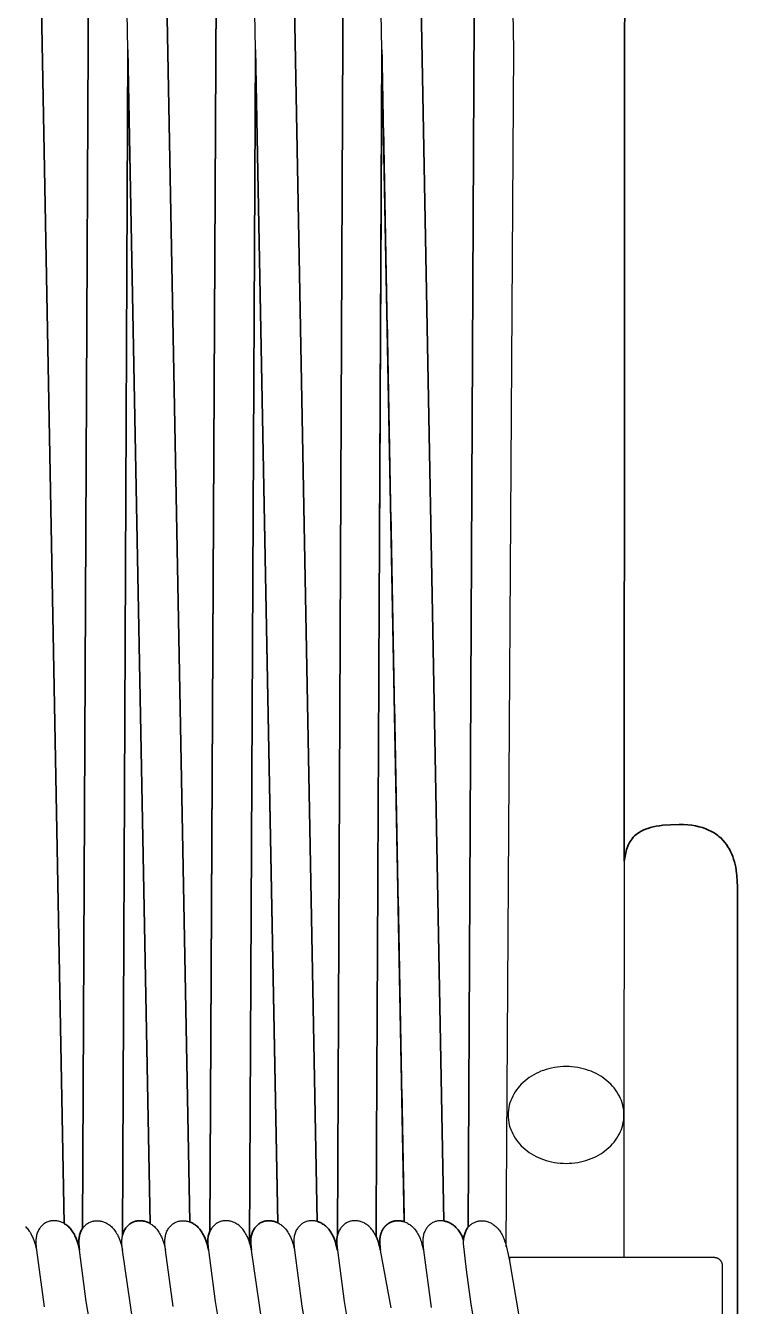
# Model space of a CAD drawing. Header units: millimetres. Extents: x 0 to 1881, y -1115 to 723.
# Drawn here: x 600.5 to 703.7, y 366 to 551.7 of the extents above; entities that cross this region are included whole.
import ezdxf

# ---------------------------------------------------------------- set-up
doc = ezdxf.new("R2010")
doc.units = ezdxf.units.MM
doc.layers.add('Blocks', color=7, linetype='Continuous')
doc.layers.add('Blocks$Inner', color=7, linetype='Continuous', lineweight=25, true_color=0x007f00)
doc.layers.add('Blocks$Outline', color=7, linetype='Continuous', lineweight=35, true_color=0xff3f3f)

# ---------------------------------------------------------------- blocks, each defined once
blk = doc.blocks.new('PK4 Lounge Chair Front')
at = {"layer": 'Blocks$Inner'}
for p, q in [((614.55, 376.28), (615.31, 548.19)), ((632.96, 375.26), (633.82, 548.19)), ((655.4, 378.25), (652.16, 548.19)), ((670.19, 374.59), (671.27, 548.19))]:
    blk.add_line(p, q, dxfattribs=at)
for points in [[(687.43, 684.23), (687.24, 373.05)], [(606.1, 377.99), (600.69, 668.28)], [(618.56, 377.99), (615.31, 548.19), (613.14, 668.3), (613.42, 674.96), (613.93, 681.47), (614.34, 684.62), (614.9, 687.69), (615.62, 690.64), (616.06, 692.07), (616.54, 693.46)], [(637.06, 378.04), (633.82, 548.19), (631.64, 668.34), (632.27, 677.7), (633.27, 685.91), (634, 689.88), (634.43, 691.71), (634.9, 693.37)], [(642.79, 378.29), (637.37, 668.5)], [(661.14, 378.36), (655.72, 668.69)], [(624.29, 378.23), (618.87, 668.42), (618.94, 679.4), (619.21, 684.65), (619.44, 687.19), (619.76, 689.64)], [(671.27, 548.19), (668.99, 673.98), (667.24, 673.98), (667.14, 673.4), (666.81, 671.61), (666.77, 671.46), (666.71, 671.24), (666.64, 671.02), (666.57, 670.82), (666.49, 670.62), (666.4, 670.43), (666.31, 670.25), (666.21, 670.07), (666.11, 669.91), (664.68, 377.48)], [(647, 669.38), (645.7, 376.22)], [(610.16, 670.16), (610.16, 670.16), (610.16, 670.16), (610.16, 670.16), (610.16, 670.16), (610.16, 670.16), (610.16, 670.16), (610.16, 670.16), (608.73, 377.24)], [(628.93, 670.27), (628.9, 670.21), (628.88, 670.18), (628.87, 670.14), (628.85, 670.1), (628.84, 670.06), (628.82, 670.01), (628.8, 669.95), (628.77, 669.8), (628.74, 669.62), (628.69, 669.08), (627.23, 376.81)], [(651.31, 376.17), (652.16, 548.19), (649.98, 668.45), (649.86, 668.5), (649.75, 668.55), (649.63, 668.62), (649.52, 668.69), (649.41, 668.76), (649.3, 668.84), (649.19, 668.93), (649.09, 669.03), (648.99, 669.13), (648.9, 669.23)], [(687.27, 430.52), (687.46, 431.51), (687.58, 432), (687.64, 432.24), (687.72, 432.48), (687.81, 432.71), (687.91, 432.94), (688.02, 433.16), (688.14, 433.38), (688.28, 433.59), (688.43, 433.79), (688.6, 433.99), (688.79, 434.18), (688.99, 434.37), (689.22, 434.54), (689.47, 434.71), (689.74, 434.87), (690.04, 435.01), (690.36, 435.15), (690.71, 435.28), (691.09, 435.39), (691.49, 435.5), (691.93, 435.59), (692.39, 435.67), (692.89, 435.73), (693.99, 435.82), (695.24, 435.85), (695.88, 435.84), (696.5, 435.8), (697.08, 435.73), (697.63, 435.64), (698.15, 435.52), (698.64, 435.39), (699.1, 435.23), (699.53, 435.04), (699.94, 434.84), (700.32, 434.62), (700.68, 434.38), (700.85, 434.26), (701.01, 434.13), (701.32, 433.85), (701.6, 433.56), (701.87, 433.26), (702.11, 432.94), (702.33, 432.62), (702.53, 432.27), (702.71, 431.92), (702.88, 431.56), (703.02, 431.19), (703.15, 430.81), (703.27, 430.43), (703.36, 430.03), (703.45, 429.64), (703.52, 429.24), (703.62, 428.42), (703.68, 427.61), (703.69, 426.79), (703.69, 11.11)], [(600.47, 377.54), (600.59, 377.42), (600.71, 377.3), (600.82, 377.17), (600.93, 377.03), (601.03, 376.88), (601.14, 376.73), (601.24, 376.57), (601.33, 376.4), (601.42, 376.22), (601.51, 376.04), (601.59, 375.84), (601.75, 375.43), (601.88, 374.99), (602.08, 374.14)], [(610.66, 358.55), (609.3, 366.68), (608.31, 374.14), (608.11, 374.99), (607.98, 375.43), (607.83, 375.84), (607.74, 376.04), (607.66, 376.22), (607.57, 376.4), (607.47, 376.57), (607.37, 376.73), (607.27, 376.88), (607.16, 377.03), (607.05, 377.17), (606.94, 377.3), (606.82, 377.42), (606.7, 377.54), (606.58, 377.65), (606.46, 377.75), (606.33, 377.84), (606.21, 377.92), (606.08, 378), (605.95, 378.07), (605.82, 378.14), (605.68, 378.2), (605.55, 378.25), (605.42, 378.29), (605.28, 378.33), (605.15, 378.35), (605.01, 378.38), (604.88, 378.39), (604.75, 378.4), (604.61, 378.4), (604.48, 378.4), (604.35, 378.39), (604.22, 378.37), (604.1, 378.35), (603.97, 378.32), (603.85, 378.28), (603.72, 378.24), (603.6, 378.19), (603.49, 378.13), (603.37, 378.07), (603.26, 378.01), (603.15, 377.93), (603.05, 377.85), (602.95, 377.77), (602.85, 377.68), (602.76, 377.58), (602.67, 377.48), (602.59, 377.37), (602.51, 377.26), (602.43, 377.14), (602.36, 377.02), (602.3, 376.89), (602.24, 376.75), (602.19, 376.61), (602.14, 376.46), (602.1, 376.31), (602.06, 376.16), (602.04, 376), (602.02, 375.83), (602, 375.66), (601.99, 375.48), (601.99, 375.3), (602, 375.12), (602.08, 374.14), (603.19, 365.93)], [(608.31, 374.14), (608.23, 375.12), (608.23, 375.3), (608.23, 375.48), (608.23, 375.66), (608.25, 375.83), (608.27, 376), (608.3, 376.16), (608.33, 376.31), (608.37, 376.46), (608.42, 376.61), (608.47, 376.75), (608.53, 376.89), (608.59, 377.02), (608.66, 377.14), (608.74, 377.26), (608.82, 377.37), (608.9, 377.48), (608.99, 377.58), (609.08, 377.68), (609.18, 377.77), (609.28, 377.85), (609.39, 377.93), (609.49, 378.01), (609.6, 378.07), (609.72, 378.13), (609.84, 378.19), (609.96, 378.24), (610.08, 378.28), (610.2, 378.32), (610.33, 378.35), (610.45, 378.37), (610.58, 378.39), (610.71, 378.4), (610.85, 378.4), (610.98, 378.4), (611.11, 378.39), (611.25, 378.38), (611.38, 378.35), (611.51, 378.33), (611.65, 378.29), (611.78, 378.25), (611.91, 378.2), (612.05, 378.14), (612.18, 378.07), (612.31, 378), (612.44, 377.92), (612.56, 377.84), (612.69, 377.75), (612.81, 377.65), (612.93, 377.54), (613.05, 377.42), (613.17, 377.3), (613.28, 377.17), (613.39, 377.03), (613.5, 376.88), (613.6, 376.73), (613.7, 376.57), (613.8, 376.4), (613.89, 376.22), (613.98, 376.04), (614.06, 375.84), (614.21, 375.43), (614.34, 374.99), (614.55, 374.14), (614.47, 375.12), (614.46, 375.3), (614.46, 375.48), (614.46, 375.66), (614.48, 375.83), (614.5, 376), (614.53, 376.16), (614.56, 376.31), (614.6, 376.46), (614.65, 376.61), (614.7, 376.75), (614.76, 376.89), (614.83, 377.02), (614.9, 377.14), (614.97, 377.26), (615.05, 377.37), (615.13, 377.48), (615.22, 377.58), (615.32, 377.68), (615.41, 377.77), (615.51, 377.85), (615.62, 377.93), (615.73, 378.01), (615.84, 378.07), (615.95, 378.13), (616.07, 378.19), (616.19, 378.24), (616.31, 378.28), (616.43, 378.32), (616.56, 378.35), (616.69, 378.37), (616.82, 378.39), (616.95, 378.4), (617.08, 378.4), (617.21, 378.4), (617.34, 378.39), (617.48, 378.38), (617.61, 378.35), (617.75, 378.33), (617.88, 378.29), (618.01, 378.25), (618.15, 378.2), (618.28, 378.14), (618.41, 378.07), (618.54, 378), (618.67, 377.92), (618.8, 377.84), (618.92, 377.75), (619.05, 377.65), (619.17, 377.54), (619.28, 377.42), (619.4, 377.3), (619.51, 377.17), (619.62, 377.03), (619.73, 376.88), (619.83, 376.73), (619.93, 376.57), (620.03, 376.4), (620.12, 376.22), (620.21, 376.04), (620.29, 375.84), (620.37, 375.64), (620.44, 375.43), (620.57, 374.99), (620.78, 374.14)], [(621.88, 365.96), (620.78, 374.14), (620.7, 375.12), (620.69, 375.3), (620.69, 375.48), (620.7, 375.66), (620.71, 375.83), (620.73, 376), (620.76, 376.16), (620.79, 376.31), (620.84, 376.46), (620.88, 376.61), (620.94, 376.75), (620.99, 376.89), (621.06, 377.02), (621.13, 377.14), (621.2, 377.26), (621.28, 377.37), (621.37, 377.48), (621.45, 377.58), (621.55, 377.68), (621.64, 377.77), (621.75, 377.85), (621.85, 377.93), (621.96, 378.01), (622.07, 378.07), (622.18, 378.13), (622.3, 378.19), (622.42, 378.24), (622.54, 378.28), (622.66, 378.32), (622.79, 378.35), (622.92, 378.37), (623.05, 378.39), (623.18, 378.4), (623.31, 378.4), (623.44, 378.4), (623.58, 378.39), (623.71, 378.38), (623.84, 378.35), (623.98, 378.33), (624.11, 378.29), (624.25, 378.25), (624.38, 378.2), (624.51, 378.14), (624.64, 378.07), (624.77, 378), (624.9, 377.92), (625.03, 377.84), (625.15, 377.75), (625.28, 377.65), (625.4, 377.54), (625.52, 377.42), (625.63, 377.3), (625.75, 377.17), (625.86, 377.03), (625.96, 376.88), (626.07, 376.73), (626.17, 376.57), (626.26, 376.4), (626.35, 376.22), (626.44, 376.04), (626.52, 375.84), (626.67, 375.43), (626.8, 374.99), (627.01, 374.14)], [(633.24, 374.14), (633.04, 374.99), (632.91, 375.43), (632.83, 375.64), (632.75, 375.84), (632.67, 376.04), (632.58, 376.22), (632.49, 376.4), (632.4, 376.57), (632.3, 376.73), (632.19, 376.88), (632.09, 377.03), (631.98, 377.17), (631.86, 377.3), (631.75, 377.42), (631.63, 377.54), (631.51, 377.65), (631.39, 377.75), (631.26, 377.84), (631.13, 377.92), (631, 378), (630.87, 378.07), (630.74, 378.14), (630.61, 378.2), (630.48, 378.25), (630.34, 378.29), (630.21, 378.33), (630.08, 378.35), (629.94, 378.38), (629.81, 378.39), (629.67, 378.4), (629.54, 378.4), (629.41, 378.4), (629.28, 378.39), (629.15, 378.37), (629.02, 378.35), (628.9, 378.32), (628.77, 378.28), (628.65, 378.24), (628.53, 378.19), (628.41, 378.13), (628.3, 378.07), (628.19, 378.01), (628.08, 377.93), (627.98, 377.85), (627.88, 377.77), (627.78, 377.68), (627.69, 377.58), (627.6, 377.48), (627.51, 377.37), (627.43, 377.26), (627.36, 377.14), (627.29, 377.02), (627.23, 376.89), (627.17, 376.75), (627.11, 376.61), (627.07, 376.46), (627.03, 376.31), (626.99, 376.16), (626.96, 376), (626.94, 375.83), (626.93, 375.66), (626.92, 375.48), (626.92, 375.3), (626.93, 375.12), (627.01, 374.14), (628, 366.68), (629.35, 358.55)], [(635.13, 361.18), (633.24, 374.14), (633.16, 375.12), (633.15, 375.3), (633.15, 375.48), (633.16, 375.66), (633.17, 375.83), (633.2, 376), (633.22, 376.16), (633.26, 376.31), (633.3, 376.46), (633.35, 376.61), (633.4, 376.75), (633.46, 376.89), (633.52, 377.02), (633.59, 377.14), (633.67, 377.26), (633.75, 377.37), (633.83, 377.48), (633.92, 377.58), (634.01, 377.68), (634.11, 377.77), (634.21, 377.85), (634.31, 377.93), (634.42, 378.01), (634.53, 378.07), (634.65, 378.13), (634.76, 378.19), (634.88, 378.24), (635, 378.28), (635.13, 378.32), (635.25, 378.35), (635.38, 378.37), (635.51, 378.39), (635.64, 378.4), (635.77, 378.4), (635.91, 378.4), (636.04, 378.39), (636.17, 378.38), (636.31, 378.35), (636.44, 378.33), (636.58, 378.29), (636.71, 378.25), (636.84, 378.2), (636.97, 378.14), (637.11, 378.07), (637.24, 378), (637.37, 377.92), (637.49, 377.84), (637.62, 377.75), (637.74, 377.65), (637.86, 377.54), (637.98, 377.42), (638.1, 377.3), (638.21, 377.17), (638.32, 377.03), (638.43, 376.88), (638.53, 376.73), (638.63, 376.57), (638.72, 376.4), (638.82, 376.22), (638.9, 376.04), (638.99, 375.84), (639.14, 375.43), (639.27, 374.99), (639.47, 374.14), (640.57, 366), (642.01, 357.48)], [(645.71, 374.14), (645.5, 374.99), (645.37, 375.43), (645.22, 375.84), (645.14, 376.04), (645.05, 376.22), (644.96, 376.4), (644.86, 376.57), (644.76, 376.73), (644.66, 376.88), (644.55, 377.03), (644.44, 377.17), (644.33, 377.3), (644.21, 377.42), (644.09, 377.54), (643.97, 377.65), (643.85, 377.75), (643.72, 377.84), (643.6, 377.92), (643.47, 378), (643.34, 378.07), (643.21, 378.14), (643.07, 378.2), (642.94, 378.25), (642.81, 378.29), (642.67, 378.33), (642.54, 378.35), (642.41, 378.38), (642.27, 378.39), (642.14, 378.4), (642.01, 378.4), (641.87, 378.4), (641.74, 378.39), (641.61, 378.37), (641.49, 378.35), (641.36, 378.32), (641.24, 378.28), (641.12, 378.24), (641, 378.19), (640.88, 378.13), (640.76, 378.07), (640.65, 378.01), (640.55, 377.93), (640.44, 377.85), (640.34, 377.77), (640.24, 377.68), (640.15, 377.58), (640.06, 377.48), (639.98, 377.37), (639.9, 377.26), (639.82, 377.14), (639.75, 377.02), (639.69, 376.89), (639.63, 376.75), (639.58, 376.61), (639.53, 376.46), (639.49, 376.31), (639.46, 376.16), (639.43, 376), (639.41, 375.83), (639.39, 375.66), (639.39, 375.48), (639.39, 375.3), (639.39, 375.12), (639.47, 374.14)], [(651.94, 374.14), (651.73, 374.99), (651.6, 375.43), (651.45, 375.84), (651.37, 376.04), (651.28, 376.22), (651.19, 376.4), (651.09, 376.57), (650.99, 376.73), (650.89, 376.88), (650.78, 377.03), (650.67, 377.17), (650.56, 377.3), (650.44, 377.42), (650.33, 377.54), (650.2, 377.65), (650.08, 377.75), (649.96, 377.84), (649.83, 377.92), (649.7, 378), (649.57, 378.07), (649.44, 378.14), (649.31, 378.2), (649.17, 378.25), (649.04, 378.29), (648.91, 378.33), (648.77, 378.35), (648.64, 378.38), (648.5, 378.39), (648.37, 378.4), (648.24, 378.4), (648.11, 378.4), (647.98, 378.39), (647.85, 378.37), (647.72, 378.35), (647.59, 378.32), (647.47, 378.28), (647.35, 378.24), (647.23, 378.19), (647.11, 378.13), (647, 378.07), (646.89, 378.01), (646.78, 377.93), (646.67, 377.85), (646.57, 377.77), (646.48, 377.68), (646.38, 377.58), (646.29, 377.48), (646.21, 377.37), (646.13, 377.26), (646.06, 377.14), (645.99, 377.02), (645.92, 376.89), (645.86, 376.75), (645.81, 376.61), (645.76, 376.46), (645.72, 376.31), (645.69, 376.16), (645.66, 376), (645.64, 375.83), (645.62, 375.66), (645.62, 375.48), (645.62, 375.3), (645.63, 375.12), (645.71, 374.14), (646.7, 366.68), (648.05, 358.55)], [(653.5, 365.78), (651.94, 374.14), (651.86, 375.12), (651.85, 375.3), (651.85, 375.48), (651.86, 375.66), (651.87, 375.83), (651.89, 376), (651.92, 376.16), (651.95, 376.31), (652, 376.46), (652.04, 376.61), (652.1, 376.75), (652.15, 376.89), (652.22, 377.02), (652.29, 377.14), (652.36, 377.26), (652.44, 377.37), (652.53, 377.48), (652.61, 377.58), (652.71, 377.68), (652.8, 377.77), (652.91, 377.85), (653.01, 377.93), (653.12, 378.01), (653.23, 378.07), (653.34, 378.13), (653.46, 378.19), (653.58, 378.24), (653.7, 378.28), (653.82, 378.32), (653.95, 378.35), (654.08, 378.37), (654.21, 378.39), (654.34, 378.4), (654.47, 378.4), (654.6, 378.4), (654.74, 378.39), (654.87, 378.38), (655, 378.35), (655.14, 378.33), (655.27, 378.29), (655.41, 378.25), (655.54, 378.2), (655.67, 378.14), (655.8, 378.07), (655.93, 378), (656.06, 377.92), (656.19, 377.84), (656.31, 377.75), (656.44, 377.65), (656.56, 377.54), (656.68, 377.42), (656.79, 377.3), (656.91, 377.17), (657.02, 377.03), (657.12, 376.88), (657.23, 376.73), (657.32, 376.57), (657.42, 376.4), (657.51, 376.22), (657.6, 376.04), (657.68, 375.84), (657.76, 375.64), (657.83, 375.43), (657.96, 374.99), (658.17, 374.14), (659.29, 365.84)], [(664, 375.57), (663.85, 375.96), (663.77, 376.14), (663.68, 376.31), (663.59, 376.48), (663.5, 376.63), (663.4, 376.79), (663.3, 376.93), (663.2, 377.07), (663.09, 377.2), (662.98, 377.32), (662.87, 377.44), (662.76, 377.55), (662.64, 377.65), (662.52, 377.74), (662.41, 377.83), (662.28, 377.91), (662.16, 377.99), (662.04, 378.06), (661.91, 378.12), (661.78, 378.18), (661.66, 378.23), (661.53, 378.27), (661.4, 378.31), (661.27, 378.34), (661.15, 378.36), (661.02, 378.38), (660.89, 378.39), (660.76, 378.4), (660.64, 378.4), (660.51, 378.39), (660.39, 378.38), (660.26, 378.36), (660.14, 378.33), (660.02, 378.3), (659.9, 378.27), (659.79, 378.23), (659.67, 378.18), (659.56, 378.13), (659.45, 378.07), (659.35, 378), (659.24, 377.93), (659.15, 377.86), (659.05, 377.78), (658.96, 377.69), (658.87, 377.6), (658.78, 377.51), (658.7, 377.4), (658.62, 377.3), (658.55, 377.19), (658.48, 377.07), (658.42, 376.95), (658.36, 376.82), (658.3, 376.69), (658.25, 376.55), (658.21, 376.41), (658.17, 376.27), (658.14, 376.12), (658.12, 375.96), (658.1, 375.8), (658.09, 375.64), (658.08, 375.47), (658.08, 375.29), (658.09, 375.12), (658.17, 374.14), (659.29, 365.84)], [(666.73, 356.8), (665.12, 366.32), (664.4, 371.29), (663.99, 375.12), (663.99, 375.23), (663.99, 375.35), (664, 375.57), (664.01, 375.74), (664.03, 375.9), (664.05, 376.06), (664.08, 376.21), (664.12, 376.36), (664.16, 376.5), (664.21, 376.64), (664.26, 376.78), (664.32, 376.9), (664.38, 377.03), (664.44, 377.15), (664.52, 377.26), (664.59, 377.37), (664.67, 377.47), (664.76, 377.57), (664.85, 377.66), (664.94, 377.75), (665.04, 377.83), (665.14, 377.91), (665.24, 377.98), (665.34, 378.05), (665.45, 378.11), (665.56, 378.16), (665.68, 378.21), (665.79, 378.26), (665.91, 378.3), (666.03, 378.33), (666.15, 378.35), (666.27, 378.37), (666.4, 378.39), (666.52, 378.4), (666.65, 378.4), (666.78, 378.4), (666.9, 378.39), (667.03, 378.37), (667.16, 378.35), (667.29, 378.32), (667.42, 378.28), (667.55, 378.24), (667.67, 378.2), (667.8, 378.14), (667.93, 378.08), (668.05, 378.01), (668.17, 377.94), (668.3, 377.86), (668.42, 377.77), (668.54, 377.68), (668.65, 377.58), (668.77, 377.47), (668.88, 377.35), (668.99, 377.23), (669.1, 377.1), (669.2, 376.97), (669.3, 376.82), (669.4, 376.67), (669.49, 376.51), (669.58, 376.35), (669.67, 376.18), (669.75, 376), (669.83, 375.81), (669.97, 375.41), (670.1, 374.99), (670.55, 373.05), (670.64, 372.59), (672.59, 361.17)], [(618.37, 354.25), (618.19, 354.45), (618.03, 354.67), (617.88, 354.91), (617.74, 355.16), (617.61, 355.43), (617.5, 355.71), (617.4, 356.01), (617.31, 356.33), (617.26, 356.48), (617.01, 357.86), (616.9, 358.49), (616.83, 358.91), (616.55, 360.5), (616.43, 361.18), (614.55, 374.14)], [(701.55, 360.06), (701.55, 371.84), (701.55, 371.9), (701.54, 371.96), (701.53, 372.02), (701.52, 372.08), (701.51, 372.14), (701.49, 372.2), (701.48, 372.25), (701.47, 372.28), (701.46, 372.3), (701.45, 372.31), (701.43, 372.36), (701.4, 372.41), (701.38, 372.47), (701.35, 372.51), (701.31, 372.56), (701.28, 372.61), (701.24, 372.65), (701.2, 372.69), (701.16, 372.73), (701.12, 372.77), (701.07, 372.81), (701.02, 372.84), (700.98, 372.87), (700.93, 372.9), (700.87, 372.93), (700.82, 372.95), (700.77, 372.97), (700.71, 372.99), (700.66, 373.01), (700.6, 373.02), (700.54, 373.03), (700.48, 373.04), (700.42, 373.05), (700.36, 373.05), (686.75, 373.05), (670.64, 373.05), (670.64, 372.59)]]:
    blk.add_lwpolyline(points, dxfattribs=at)
blk.add_lwpolyline([(679.29, 400.74), (678.85, 400.75), (678.42, 400.74), (677.99, 400.71), (677.57, 400.67), (677.16, 400.61), (676.75, 400.53), (676.36, 400.43), (675.97, 400.32), (675.58, 400.2), (675.21, 400.06), (674.85, 399.9), (674.5, 399.73), (674.16, 399.55), (673.83, 399.35), (673.51, 399.15), (673.21, 398.93), (672.92, 398.69), (672.64, 398.45), (672.37, 398.19), (672.12, 397.93), (671.89, 397.65), (671.67, 397.37), (671.47, 397.08), (671.28, 396.77), (671.12, 396.46), (670.97, 396.14), (670.83, 395.82), (670.72, 395.48), (670.63, 395.14), (670.55, 394.8), (670.5, 394.45), (670.47, 394.09), (670.46, 393.73), (670.47, 393.37), (670.5, 393.01), (670.55, 392.66), (670.63, 392.31), (670.72, 391.97), (670.83, 391.64), (670.97, 391.32), (671.12, 391), (671.28, 390.69), (671.47, 390.38), (671.67, 390.09), (671.89, 389.8), (672.12, 389.53), (672.37, 389.26), (672.64, 389.01), (672.92, 388.77), (673.21, 388.53), (673.51, 388.31), (673.83, 388.1), (674.16, 387.91), (674.5, 387.73), (674.85, 387.56), (675.21, 387.4), (675.59, 387.26), (675.97, 387.14), (676.36, 387.02), (676.75, 386.93), (677.16, 386.85), (677.57, 386.79), (678, 386.75), (678.42, 386.72), (678.85, 386.71), (679.29, 386.72), (679.71, 386.75), (680.13, 386.79), (680.55, 386.85), (680.95, 386.93), (681.35, 387.02), (681.74, 387.13), (682.12, 387.26), (682.49, 387.4), (682.86, 387.56), (683.21, 387.73), (683.55, 387.91), (683.88, 388.1), (684.2, 388.31), (684.5, 388.53), (684.79, 388.77), (685.07, 389.01), (685.33, 389.26), (685.58, 389.53), (685.82, 389.8), (686.04, 390.09), (686.24, 390.38), (686.42, 390.69), (686.59, 391), (686.74, 391.32), (686.87, 391.64), (686.99, 391.97), (687.08, 392.31), (687.15, 392.66), (687.21, 393.01), (687.24, 393.37), (687.25, 393.73), (687.24, 394.09), (687.21, 394.45), (687.15, 394.8), (687.08, 395.14), (686.99, 395.48), (686.87, 395.82), (686.74, 396.14), (686.59, 396.46), (686.42, 396.77), (686.24, 397.08), (686.04, 397.37), (685.82, 397.65), (685.58, 397.93), (685.33, 398.19), (685.07, 398.45), (684.79, 398.69), (684.5, 398.93), (684.2, 399.15), (683.88, 399.35), (683.55, 399.55), (683.21, 399.73), (682.86, 399.9), (682.49, 400.06), (682.12, 400.2), (681.74, 400.32), (681.35, 400.43), (680.95, 400.53), (680.55, 400.61), (680.13, 400.67), (679.71, 400.71)], close=True, dxfattribs=at)
at = {"layer": 'Blocks$Outline'}
for points in [[(687.27, 430.52), (687.43, 673.98)], [(610.16, 670.16), (608.73, 377.24), (608.66, 377.14), (608.59, 377.02), (608.53, 376.89), (608.47, 376.75), (608.42, 376.61), (608.37, 376.46), (608.33, 376.31), (608.3, 376.16), (608.27, 376), (608.25, 375.83), (608.23, 375.66), (608.23, 375.48), (608.23, 375.3), (608.23, 375.12), (608.31, 374.14), (608.11, 374.99), (607.98, 375.43), (607.83, 375.84), (607.74, 376.04), (607.66, 376.22), (607.57, 376.4), (607.47, 376.57), (607.37, 376.73), (607.27, 376.88), (607.16, 377.03), (607.05, 377.17), (606.94, 377.3), (606.82, 377.42), (606.7, 377.54), (606.58, 377.65), (606.46, 377.75), (606.33, 377.84), (606.21, 377.92), (606.1, 377.99), (600.69, 668.28)], [(647, 669.38), (645.7, 376.22), (645.69, 376.16), (645.66, 376), (645.64, 375.83), (645.62, 375.66), (645.62, 375.48), (645.62, 375.3), (645.63, 375.12), (645.71, 374.14), (645.5, 374.99), (645.37, 375.43), (645.22, 375.84), (645.14, 376.04), (645.05, 376.22), (644.96, 376.4), (644.86, 376.57), (644.76, 376.73), (644.66, 376.88), (644.55, 377.03), (644.44, 377.17), (644.33, 377.3), (644.21, 377.42), (644.09, 377.54), (643.97, 377.65), (643.85, 377.75), (643.72, 377.84), (643.6, 377.92), (643.47, 378), (643.34, 378.07), (643.21, 378.14), (643.07, 378.2), (642.94, 378.25), (642.81, 378.29), (642.79, 378.29), (637.37, 668.5)], [(666.11, 669.91), (664.68, 377.48), (664.67, 377.47), (664.59, 377.37), (664.52, 377.26), (664.44, 377.15), (664.38, 377.03), (664.32, 376.9), (664.26, 376.78), (664.21, 376.64), (664.16, 376.5), (664.12, 376.36), (664.08, 376.21), (664.05, 376.06), (664.03, 375.9), (664.01, 375.74), (664, 375.57), (663.85, 375.96), (663.77, 376.14), (663.68, 376.31), (663.59, 376.48), (663.5, 376.63), (663.4, 376.79), (663.3, 376.93), (663.2, 377.07), (663.09, 377.2), (662.98, 377.32), (662.87, 377.44), (662.76, 377.55), (662.64, 377.65), (662.52, 377.74), (662.41, 377.83), (662.28, 377.91), (662.16, 377.99), (662.04, 378.06), (661.91, 378.12), (661.78, 378.18), (661.66, 378.23), (661.53, 378.27), (661.4, 378.31), (661.27, 378.34), (661.15, 378.36), (661.14, 378.36), (655.72, 668.69)], [(627.23, 376.9), (628.69, 669.08), (628.74, 669.62), (628.77, 669.8), (628.8, 669.95), (628.82, 670.01), (628.84, 670.06), (628.85, 670.1), (628.87, 670.14), (628.88, 670.18), (628.9, 670.21), (628.93, 670.27)], [(618.87, 668.42), (624.29, 378.23)], [(615.31, 548.19), (614.55, 376.28)], [(618.56, 377.99), (615.31, 548.19)], [(633.82, 548.19), (632.96, 375.26)], [(637.06, 378.1), (633.82, 548.19)], [(703.69, 241.57), (703.69, 426.79), (703.68, 427.61), (703.62, 428.42), (703.52, 429.24), (703.45, 429.64), (703.36, 430.03), (703.27, 430.43), (703.15, 430.81), (703.02, 431.19), (702.88, 431.56), (702.71, 431.92), (702.53, 432.27), (702.33, 432.62), (702.11, 432.94), (701.87, 433.26), (701.6, 433.56), (701.32, 433.85), (701.01, 434.13), (700.85, 434.26), (700.68, 434.38), (700.32, 434.62), (699.94, 434.84), (699.53, 435.04), (699.1, 435.23), (698.64, 435.39), (698.15, 435.52), (697.63, 435.64), (697.08, 435.73), (696.5, 435.8), (695.88, 435.84), (695.24, 435.85), (693.99, 435.82), (692.89, 435.73), (692.39, 435.67), (691.93, 435.59), (691.49, 435.5), (691.09, 435.39), (690.71, 435.28), (690.36, 435.15), (690.04, 435.01), (689.74, 434.87), (689.47, 434.71), (689.22, 434.54), (688.99, 434.37), (688.79, 434.18), (688.6, 433.99), (688.43, 433.79), (688.28, 433.59), (688.14, 433.38), (688.02, 433.16), (687.91, 432.94), (687.81, 432.71), (687.72, 432.48), (687.64, 432.24), (687.58, 432), (687.46, 431.51), (687.27, 430.52)], [(614.55, 376.28), (614.56, 376.31), (614.6, 376.46), (614.65, 376.61), (614.7, 376.75), (614.76, 376.89), (614.83, 377.02), (614.9, 377.14), (614.97, 377.26), (615.05, 377.37), (615.13, 377.48), (615.22, 377.58), (615.32, 377.68), (615.41, 377.77), (615.51, 377.85), (615.62, 377.93), (615.73, 378.01), (615.84, 378.07), (615.95, 378.13), (616.07, 378.19), (616.19, 378.24), (616.31, 378.28), (616.43, 378.32), (616.56, 378.35), (616.69, 378.37), (616.82, 378.39), (616.95, 378.4), (617.08, 378.4), (617.21, 378.4), (617.34, 378.39), (617.48, 378.38), (617.61, 378.35), (617.75, 378.33), (617.88, 378.29), (618.01, 378.25), (618.15, 378.2), (618.28, 378.14), (618.41, 378.07), (618.54, 378), (618.56, 377.99)], [(624.29, 378.23), (624.38, 378.2), (624.51, 378.14), (624.64, 378.07), (624.77, 378), (624.9, 377.92), (625.03, 377.84), (625.15, 377.75), (625.28, 377.65), (625.4, 377.54), (625.52, 377.42), (625.63, 377.3), (625.75, 377.17), (625.86, 377.03), (625.96, 376.88), (626.07, 376.73), (626.17, 376.57), (626.26, 376.4), (626.35, 376.22), (626.44, 376.04), (626.52, 375.84), (626.67, 375.43), (626.8, 374.99), (627.01, 374.14)], [(633.24, 374.14), (633.16, 375.12), (633.15, 375.3), (633.15, 375.48), (633.16, 375.66), (633.17, 375.83), (633.2, 376), (633.22, 376.16), (633.26, 376.31), (633.3, 376.46), (633.35, 376.61), (633.4, 376.75), (633.46, 376.89), (633.52, 377.02), (633.59, 377.14), (633.67, 377.26), (633.75, 377.37), (633.83, 377.48), (633.92, 377.58), (634.01, 377.68), (634.11, 377.77), (634.21, 377.85), (634.31, 377.93), (634.42, 378.01), (634.53, 378.07), (634.65, 378.13), (634.76, 378.19), (634.88, 378.24), (635, 378.28), (635.13, 378.32), (635.25, 378.35), (635.38, 378.37), (635.51, 378.39), (635.64, 378.4), (635.77, 378.4), (635.91, 378.4), (636.04, 378.39), (636.17, 378.38), (636.31, 378.35), (636.44, 378.33), (636.58, 378.29), (636.71, 378.25), (636.84, 378.2), (636.97, 378.14), (637.06, 378.1)], [(627.01, 374.14), (626.93, 375.12), (626.92, 375.3), (626.92, 375.48), (626.93, 375.66), (626.94, 375.83), (626.96, 376), (626.99, 376.16), (627.03, 376.31), (627.07, 376.46), (627.11, 376.61), (627.17, 376.75), (627.23, 376.89), (627.23, 376.9)], [(632.96, 375.26), (633.04, 374.99), (633.24, 374.14)]]:
    blk.add_lwpolyline(points, dxfattribs=at)
for points in [[(651.31, 376.17), (652.16, 548.19)], [(652.16, 548.19), (655.4, 378.25)], [(652.22, 377.02), (652.15, 376.89)], [(652.29, 377.14), (652.22, 377.02)], [(652.36, 377.26), (652.29, 377.14)], [(652.44, 377.37), (652.36, 377.26)], [(652.53, 377.48), (652.44, 377.37)], [(652.61, 377.58), (652.53, 377.48)], [(652.71, 377.68), (652.61, 377.58)], [(652.8, 377.77), (652.71, 377.68)], [(652.91, 377.85), (652.8, 377.77)], [(653.01, 377.93), (652.91, 377.85)], [(653.12, 378.01), (653.01, 377.93)], [(653.23, 378.07), (653.12, 378.01)], [(653.34, 378.13), (653.23, 378.07)], [(653.46, 378.19), (653.34, 378.13)], [(653.58, 378.24), (653.46, 378.19)], [(653.7, 378.28), (653.58, 378.24)], [(653.82, 378.32), (653.7, 378.28)], [(653.95, 378.35), (653.82, 378.32)], [(654.08, 378.37), (653.95, 378.35)], [(654.21, 378.39), (654.08, 378.37)], [(654.34, 378.4), (654.21, 378.39)], [(654.47, 378.4), (654.34, 378.4)], [(654.6, 378.4), (654.47, 378.4)], [(654.74, 378.39), (654.6, 378.4)], [(654.87, 378.38), (654.74, 378.39)], [(655, 378.35), (654.87, 378.38)], [(655.14, 378.33), (655, 378.35)], [(655.27, 378.29), (655.14, 378.33)], [(655.4, 378.25), (655.27, 378.29)], [(651.37, 376.04), (651.31, 376.17)], [(651.45, 375.84), (651.37, 376.04)], [(651.6, 375.43), (651.45, 375.84)], [(651.73, 374.99), (651.6, 375.43)], [(651.86, 375.66), (651.85, 375.48)], [(651.85, 375.48), (651.85, 375.3)], [(651.85, 375.3), (651.86, 375.12)], [(651.87, 375.83), (651.86, 375.66)], [(651.86, 375.12), (651.94, 374.14)], [(651.89, 376), (651.87, 375.83)], [(651.92, 376.16), (651.89, 376)], [(651.95, 376.31), (651.92, 376.16)], [(652, 376.46), (651.95, 376.31)], [(652.04, 376.61), (652, 376.46)], [(652.1, 376.75), (652.04, 376.61)], [(652.15, 376.89), (652.1, 376.75)], [(651.94, 374.14), (651.73, 374.99)]]:
    blk.add_open_spline(points, degree=1, dxfattribs=at)

msp = doc.modelspace()

# ---------------------------------------------------------------- block references
at = {"layer": 'Blocks'}
msp.add_blockref('PK4 Lounge Chair Front', (0, 0), dxfattribs=at)

doc.saveas('drawing.dxf')
